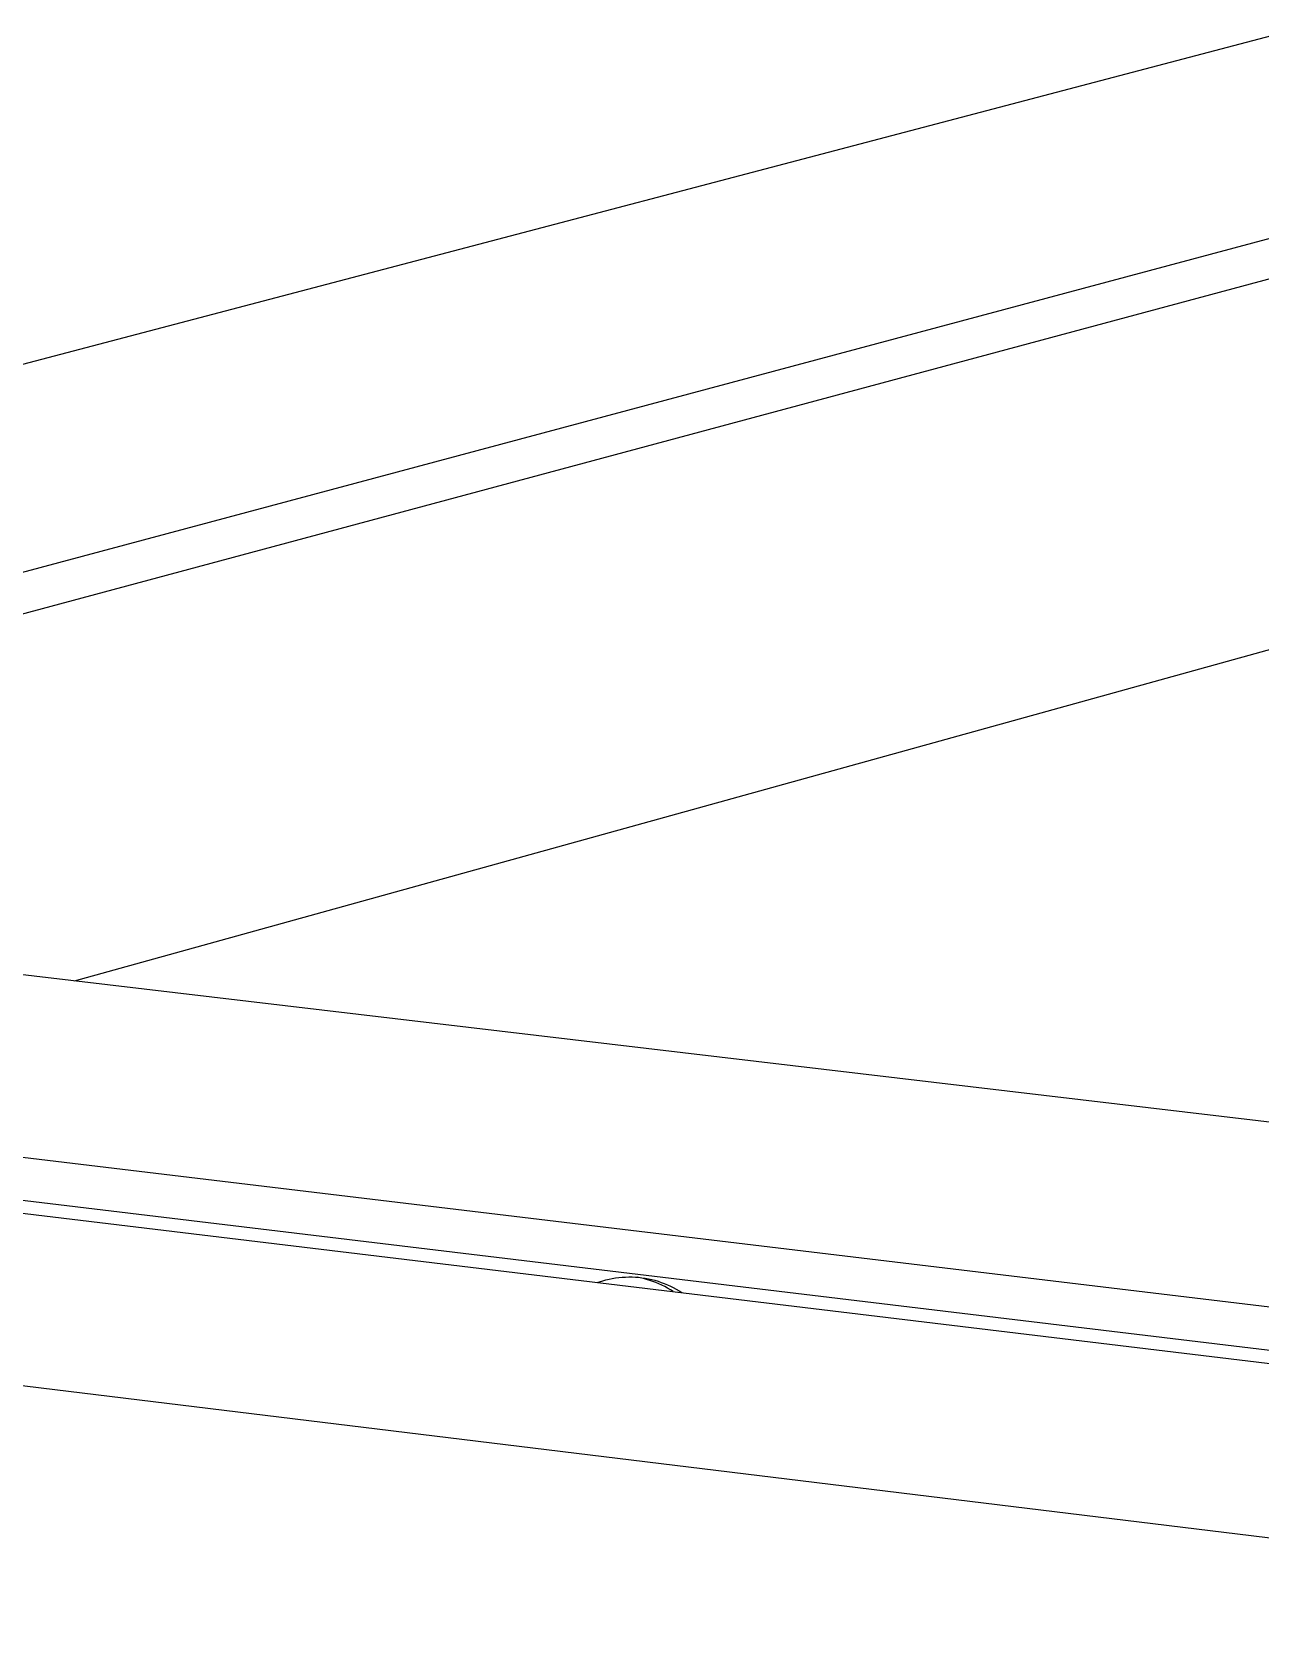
# Model space of a CAD drawing. Header units: millimetres. Extents: x 974 to 5700, y -47 to 3256.
# Drawn here: x 1771.5 to 1854.4, y 1320.1 to 1428.1 of the extents above; entities that cross this region are included whole.
import ezdxf

# ---------------------------------------------------------------- set-up
doc = ezdxf.new("R2010")
doc.units = ezdxf.units.MM
doc.header["$MEASUREMENT"] = 0
doc.layers.add('Domyslna', color=7, linetype='Continuous', true_color=0x000000)
doc.layers.add('Utwórz2D linie widoczne', color=7, linetype='Continuous', true_color=0x000000)

msp = doc.modelspace()

# ---------------------------------------------------------------- linework, layer by layer
at = {"layer": 'Domyslna'}
msp.add_line((1654.75, 1350.85), (1906.59, 1320.09), dxfattribs=at)
at = {"layer": 'Utwórz2D linie widoczne'}
for p, q in [((1659.42, 1376.31), (1856.05, 1428.07)), ((1881.28, 1421.16), (1710.39, 1375.39)), ((1881.4, 1418.48), (1711.95, 1372.93)), ((1774.36, 1364.01), (1883.17, 1394.18)), ((1713.01, 1371.26), (1911.17, 1347.83)), ((1897.31, 1336.9), (1666.1, 1364.63)), ((1897.43, 1333.94), (1666.26, 1361.76)), ((1684.05, 1358.77), (1916.08, 1330.81)), ((1809.64, 1343.64), (1810.01, 1343.74)), ((1810.01, 1343.74), (1810.23, 1343.8)), ((1810.23, 1343.8), (1810.45, 1343.86)), ((1810.45, 1343.86), (1810.66, 1343.9)), ((1810.66, 1343.9), (1810.88, 1343.94)), ((1810.88, 1343.94), (1811.11, 1343.97)), ((1811.11, 1343.97), (1811.33, 1343.99)), ((1811.33, 1343.99), (1811.55, 1344)), ((1811.55, 1344), (1811.77, 1344.01)), ((1811.77, 1344.01), (1812, 1344.01)), ((1812, 1344.01), (1812.22, 1344)), ((1812.22, 1344), (1812.44, 1343.98)), ((1812.55, 1343.94), (1812.34, 1343.98)), ((1812.44, 1343.98), (1812.66, 1343.95)), ((1812.77, 1343.89), (1812.55, 1343.94)), ((1812.66, 1343.95), (1812.88, 1343.92)), ((1812.98, 1343.83), (1812.77, 1343.89)), ((1812.88, 1343.92), (1813.1, 1343.88)), ((1813.19, 1343.77), (1812.98, 1343.83)), ((1813.1, 1343.88), (1813.32, 1343.83)), ((1813.4, 1343.7), (1813.19, 1343.77)), ((1813.32, 1343.83), (1813.54, 1343.78)), ((1813.6, 1343.62), (1813.4, 1343.7)), ((1813.54, 1343.78), (1813.75, 1343.71)), ((1813.8, 1343.54), (1813.6, 1343.62)), ((1813.75, 1343.71), (1813.96, 1343.64)), ((1814, 1343.45), (1813.8, 1343.54)), ((1813.96, 1343.64), (1814.17, 1343.56)), ((1814.2, 1343.35), (1814, 1343.45)), ((1814.17, 1343.56), (1814.38, 1343.48)), ((1814.39, 1343.25), (1814.2, 1343.35)), ((1814.38, 1343.48), (1814.58, 1343.39)), ((1814.58, 1343.39), (1814.78, 1343.29)), ((1814.78, 1343.29), (1814.98, 1343.18)), ((1814.58, 1343.14), (1814.39, 1343.25)), ((1814.77, 1343.02), (1814.58, 1343.14)), ((1814.98, 1343.18), (1815.17, 1343.07)), ((1815.17, 1343.07), (1815.36, 1342.95))]:
    msp.add_line(p, q, dxfattribs=at)

doc.saveas('drawing.dxf')
